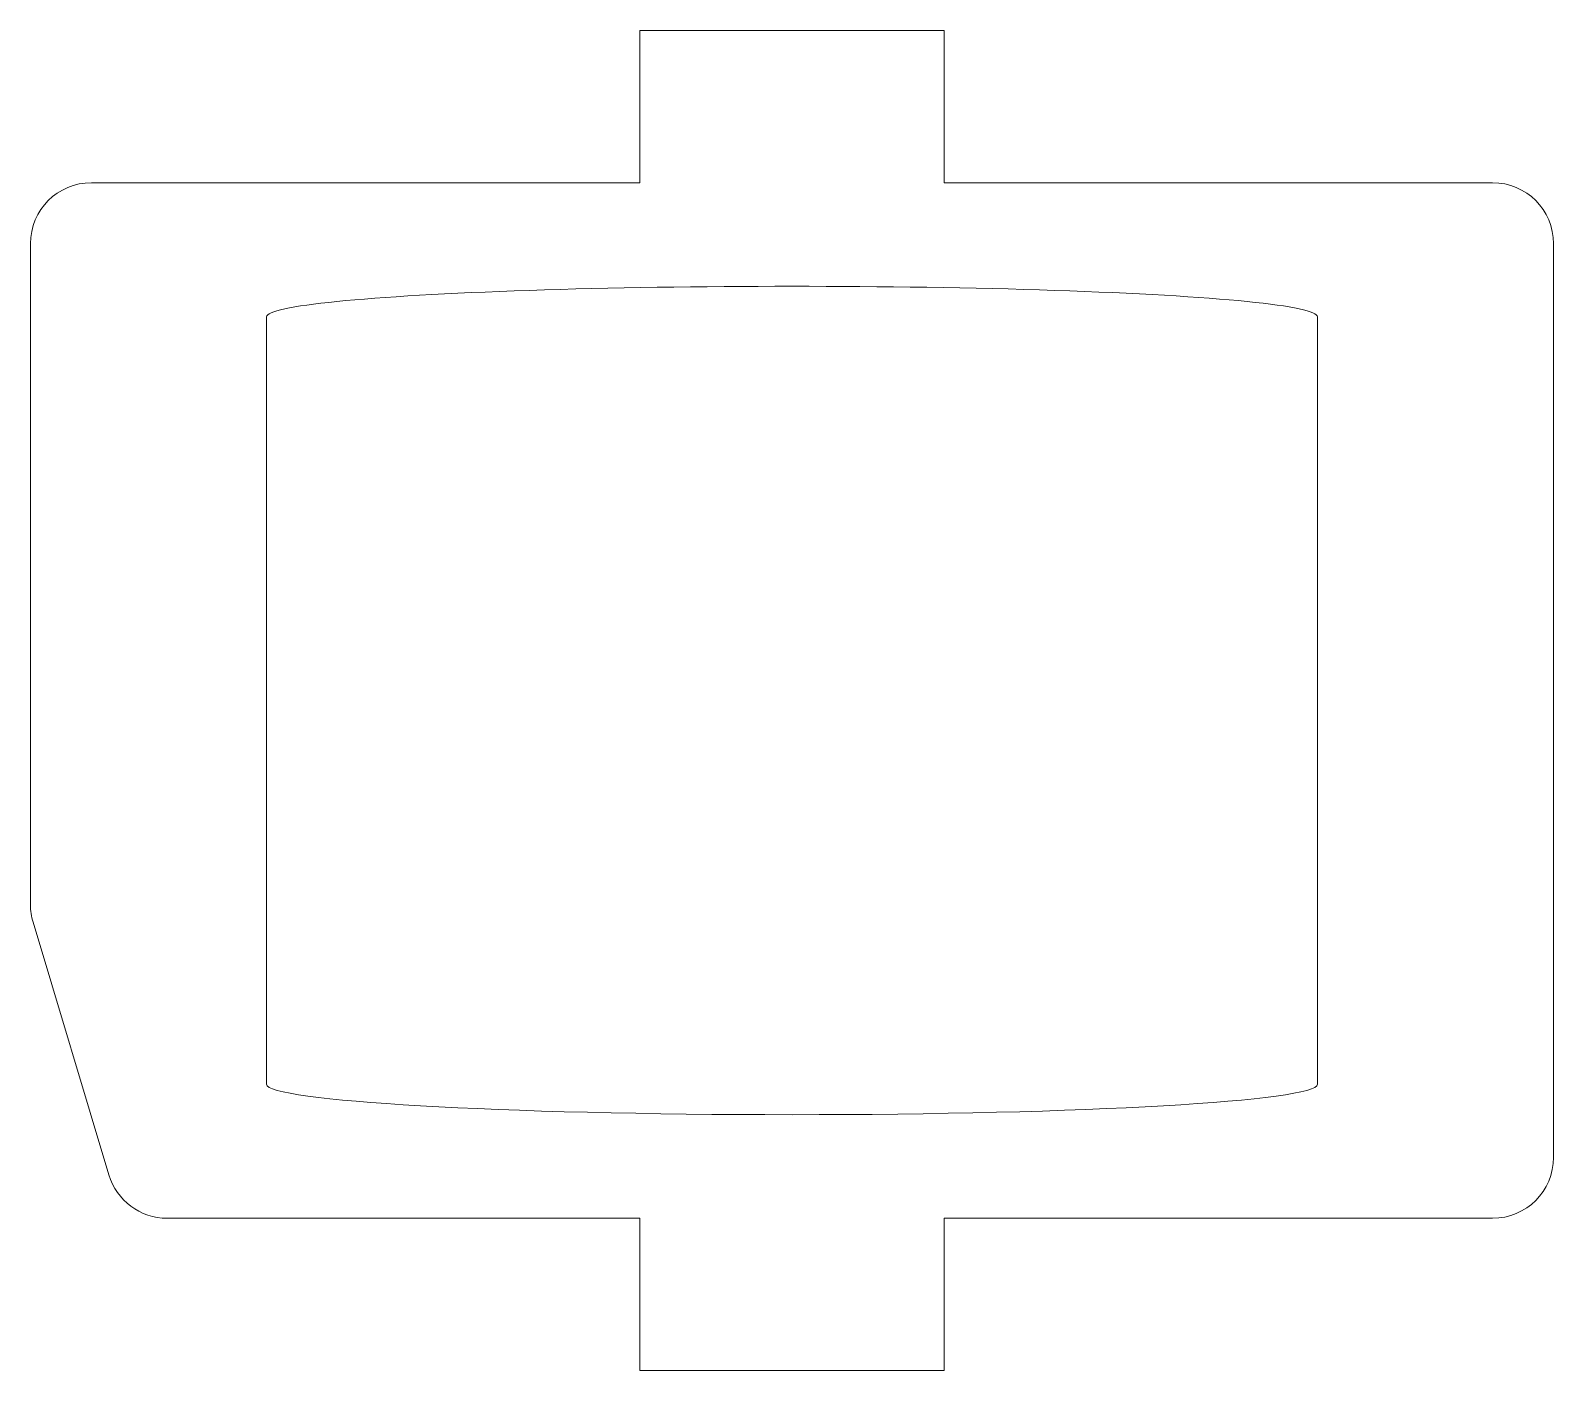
# Model space of a CAD drawing. Header units: millimetres. Extents: x 11.36 to 16.36, y 9.64 to 14.04.
import ezdxf

# ---------------------------------------------------------------- set-up
doc = ezdxf.new("R2010")
doc.units = ezdxf.units.MM

msp = doc.modelspace()

# ---------------------------------------------------------------- linework, layer by layer
at = {"color": 7, "linetype": 'Continuous', "lineweight": 15}
for p, q in [((13.3573, 14.0416), (13.3573, 13.5416)), ((14.3573, 14.0416), (13.3573, 14.0416)), ((14.3573, 13.5416), (14.3573, 14.0416)), ((13.3573, 13.5416), (11.5573, 13.5416)), ((16.1573, 13.5416), (14.3573, 13.5416)), ((11.3573, 13.3416), (11.3573, 11.1709)), ((16.3573, 10.3416), (16.3573, 13.3416)), ((12.1323, 10.5816), (12.1323, 13.1016)), ((15.5823, 10.5816), (15.5823, 13.1016)), ((11.6145, 10.2841), (11.3657, 11.1135)), ((11.8061, 10.1416), (13.3573, 10.1416)), ((13.3573, 10.1416), (13.3573, 9.6416)), ((14.3573, 10.1416), (16.1573, 10.1416)), ((14.3573, 9.6416), (14.3573, 10.1416)), ((13.3573, 9.6416), (14.3573, 9.6416))]:
    msp.add_line(p, q, dxfattribs=at)
for centre, start, end in [((11.5573, 13.3416), 90, 180), ((16.1573, 13.3416), 0, 90), ((11.5573, 11.1709), 180, 196.6992), ((16.1573, 10.3416), 270, 0), ((11.8061, 10.3416), 196.6992, 270)]:
    msp.add_arc(centre, 0.2, start, end, dxfattribs=at)
for centre, start_param, end_param in [((13.8573, 13.1016), 0, 3.141593), ((13.8573, 10.5816), 3.141593, 6.283185)]:
    msp.add_ellipse(centre, major_axis=(1.725, 0), ratio=0.057971, start_param=start_param, end_param=end_param, dxfattribs=at)

doc.saveas('drawing.dxf')
